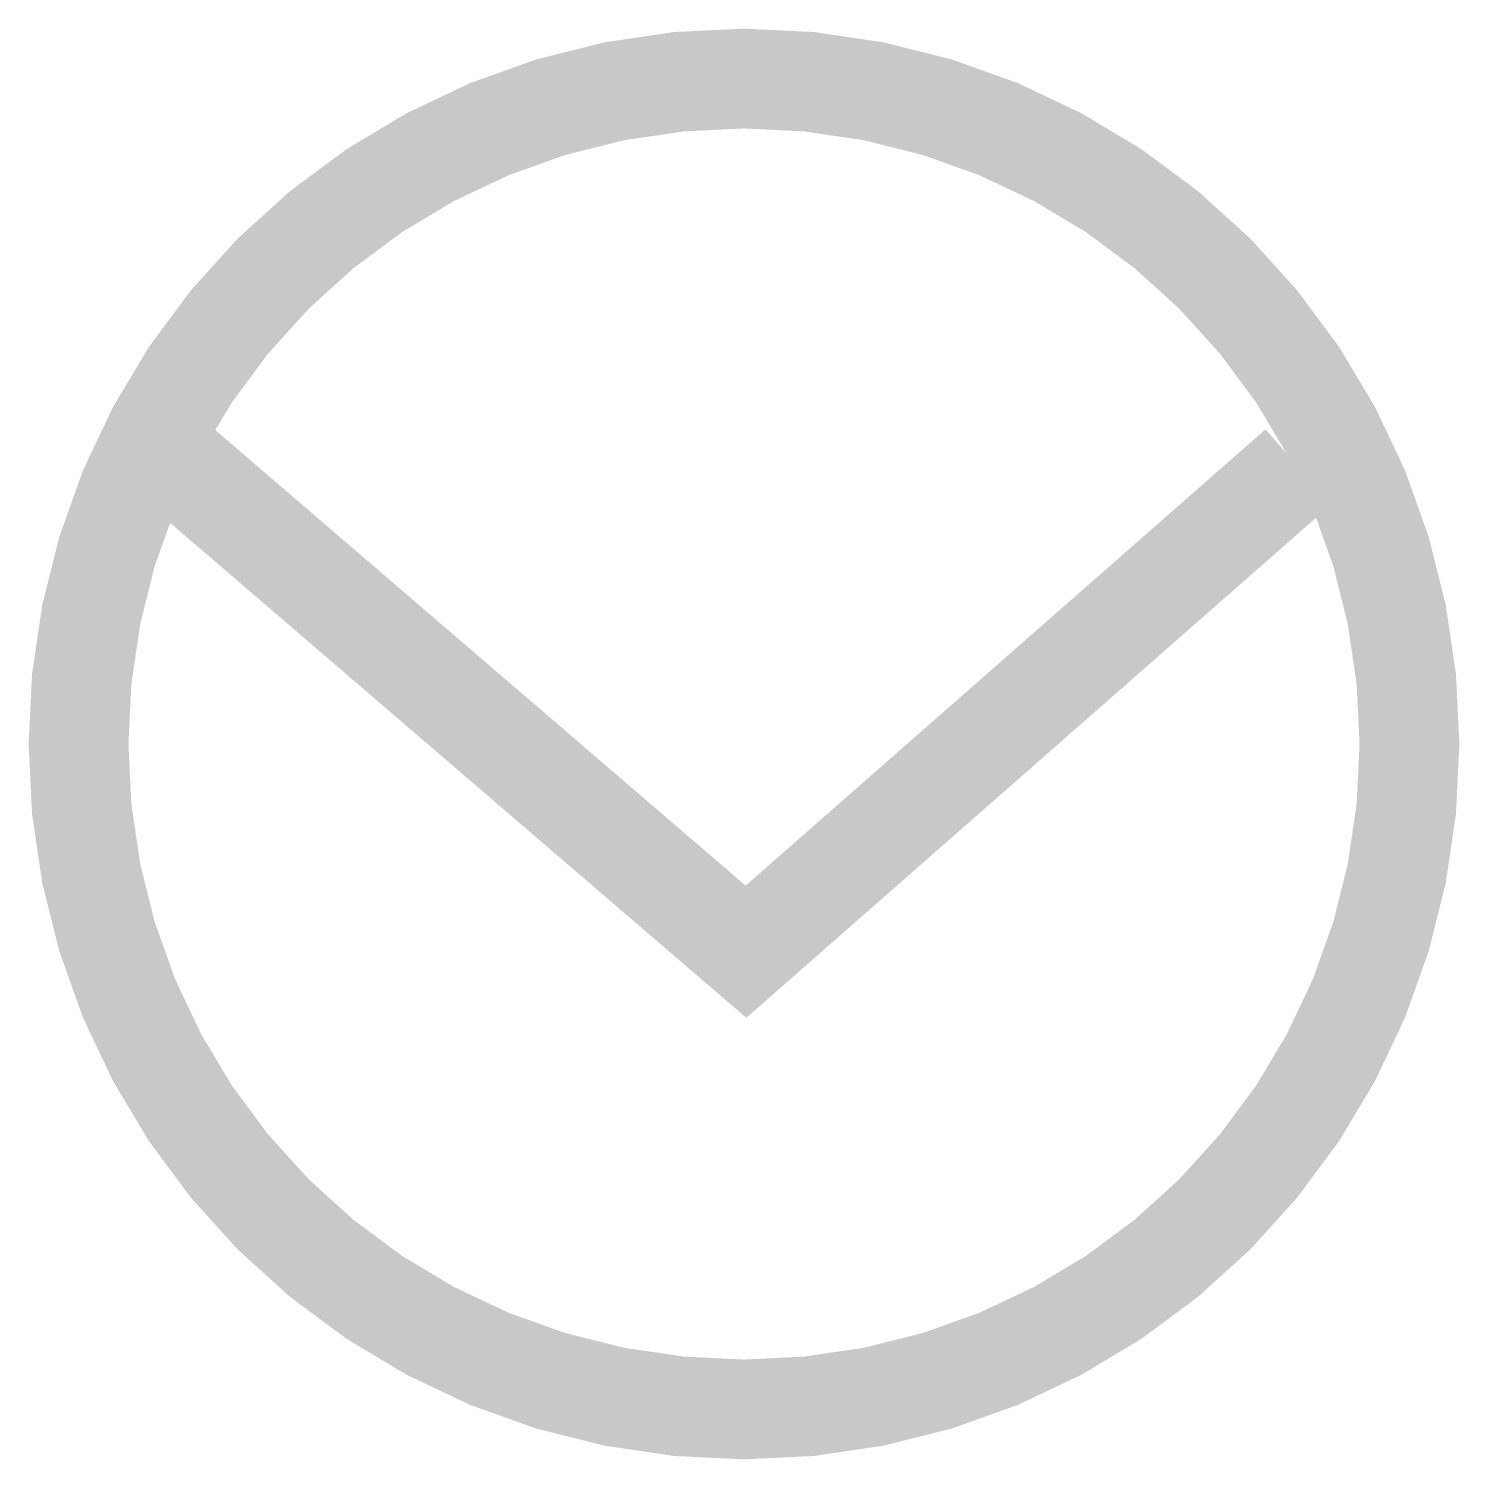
# Model space of a CAD drawing. Extents: x -0.15 to 4.15, y -0.15 to 4.15.
import ezdxf

# ---------------------------------------------------------------- set-up
doc = ezdxf.new("R2010")
doc.units = 0
doc.header["$MEASUREMENT"] = 0
doc.layers.get('0').update_dxf_attribs({"linetype": 'CONTINUOUS'})

msp = doc.modelspace()

# ---------------------------------------------------------------- linework, layer by layer
at = {"const_width": 0.3}
msp.add_lwpolyline([(2, 0, 1), (2, 4, 1), (2, 0, 1)], format="xyb", dxfattribs=at)
msp.add_lwpolyline([(0.2489, 2.885), (2.006, 1.3758), (3.6663, 2.8329)], dxfattribs=at)

doc.saveas('drawing.dxf')
